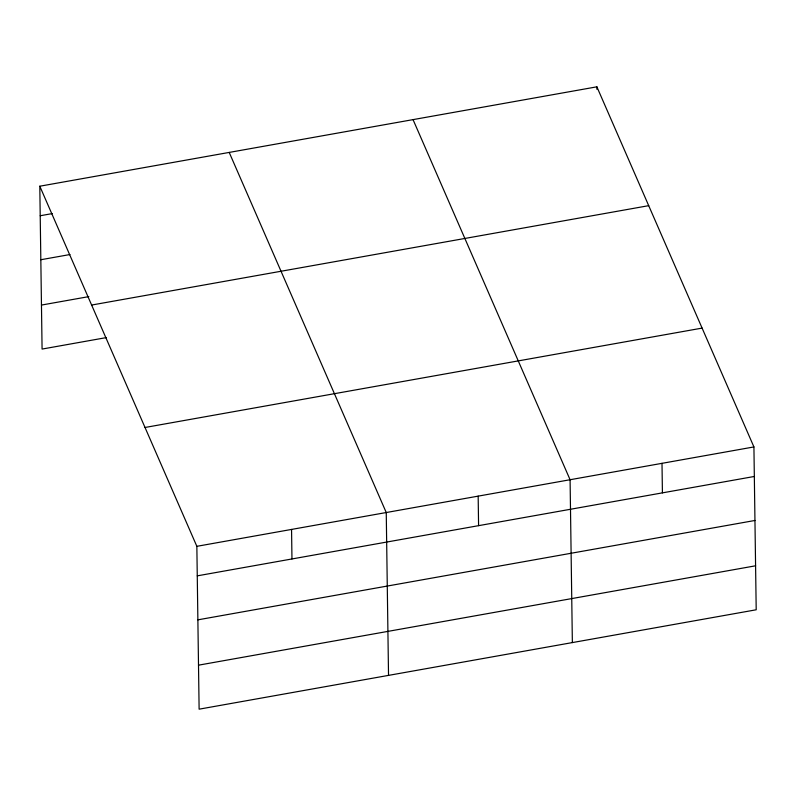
<?xml version="1.0" encoding="UTF-8"?>
<svg xmlns="http://www.w3.org/2000/svg" width="796" height="796" viewBox="0 0 796 796"><rect width="100%" height="100%" fill="white"/><g stroke="black" fill="none" stroke-linecap="round" stroke-linejoin="round"><path stroke-width="1.19" d="M39.8 186.214L596.881 86.824L753.921 446.934L756.2 609.786L199.119 709.176L196.851 546.325L39.8 186.214L42.079 349.066L106.425 337.584M40.208 215.746L52.357 213.577M40.825 259.735L69.968 254.541M41.462 305.067L88.814 296.619M91.63 305.047L648.7 205.666M145.021 427.482L702.102 328.101M196.851 546.325L753.921 446.934M197.259 575.856L754.339 476.466M197.876 619.845L754.956 520.465M198.502 665.177L755.583 565.797M413.044 119.629L570.085 479.739L572.364 642.581M229.208 152.424L386.249 512.534L388.528 675.386M662.003 463.332L662.421 492.863M596.881 86.824L596.91 89.291M478.167 496.137L478.585 525.659M291.555 529.43L291.963 558.961"/></g></svg>
